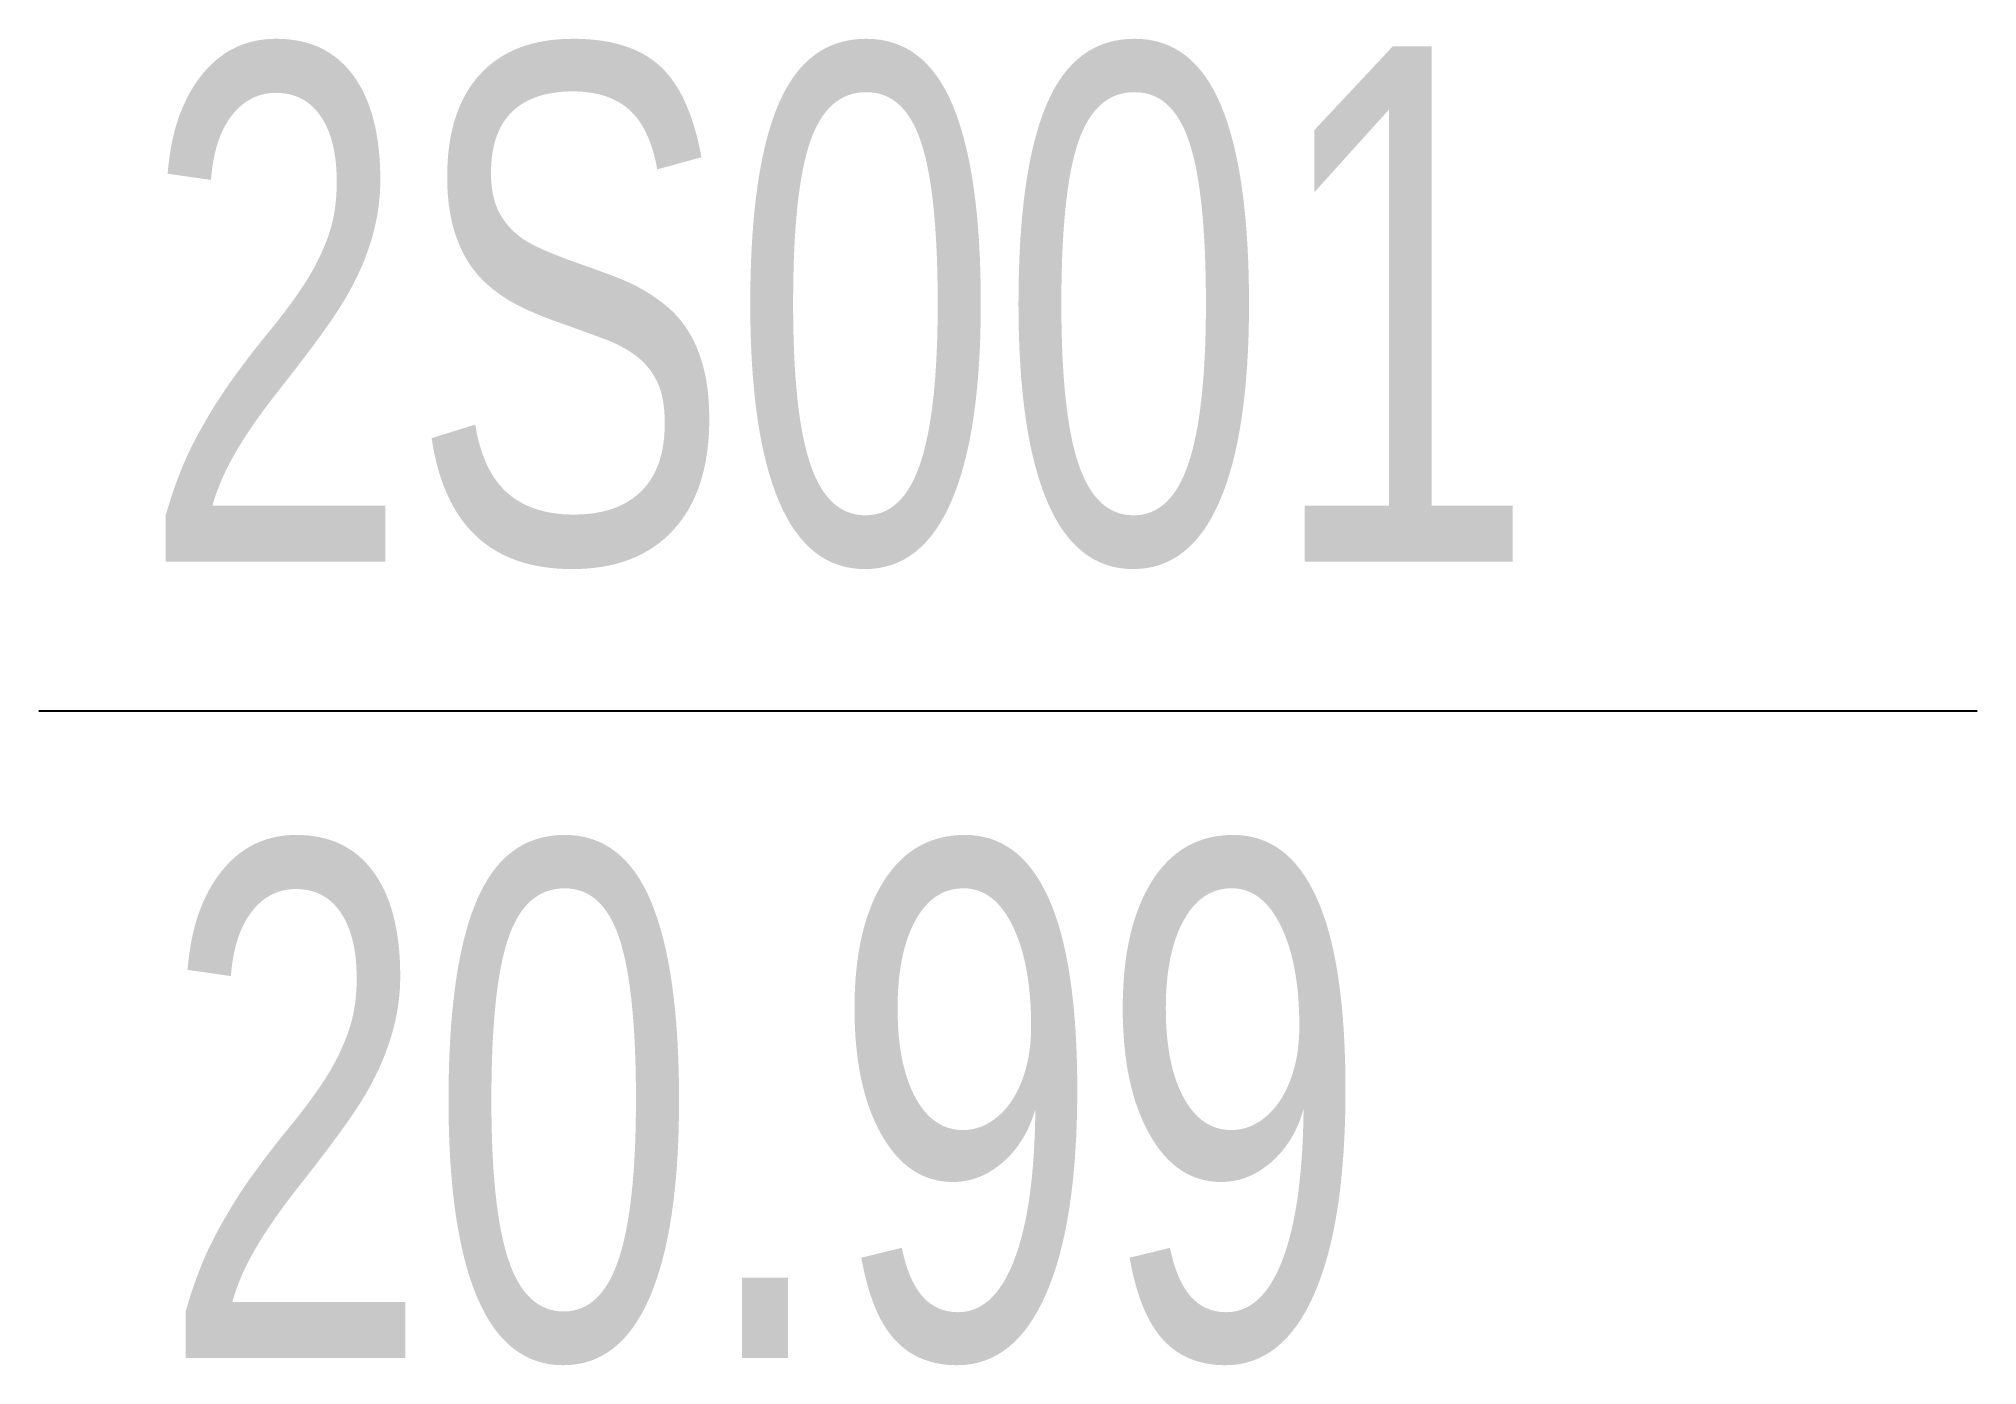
# Model space of a CAD drawing. Extents: x 0.06 to 7.58, y 0 to 5.15.
import ezdxf

# ---------------------------------------------------------------- set-up
doc = ezdxf.new("R2010")
doc.units = 0
doc.header["$LTSCALE"] = 5e-05
doc.header["$MEASUREMENT"] = 0
doc.layers.get('0').update_dxf_attribs({"linetype": 'CONTINUOUS'})
doc.styles.add('LZ_FONTS_FS', font='hxm.ttf', dxfattribs={"width": 0.7})

msp = doc.modelspace()

# ---------------------------------------------------------------- linework, layer by layer
msp.add_line((0.0556, 2.5384), (7.5804, 2.5384))

# ---------------------------------------------------------------- texts
at = {"style": 'LZ_FONTS_FS', "width": 0.7}
for s, p in [('2S001', (0.4545, 3.1175)), ('20.99', (0.5319, 0.0275))]:
    msp.add_text(s, height=2, dxfattribs=at).set_placement(p)

doc.saveas('drawing.dxf')
